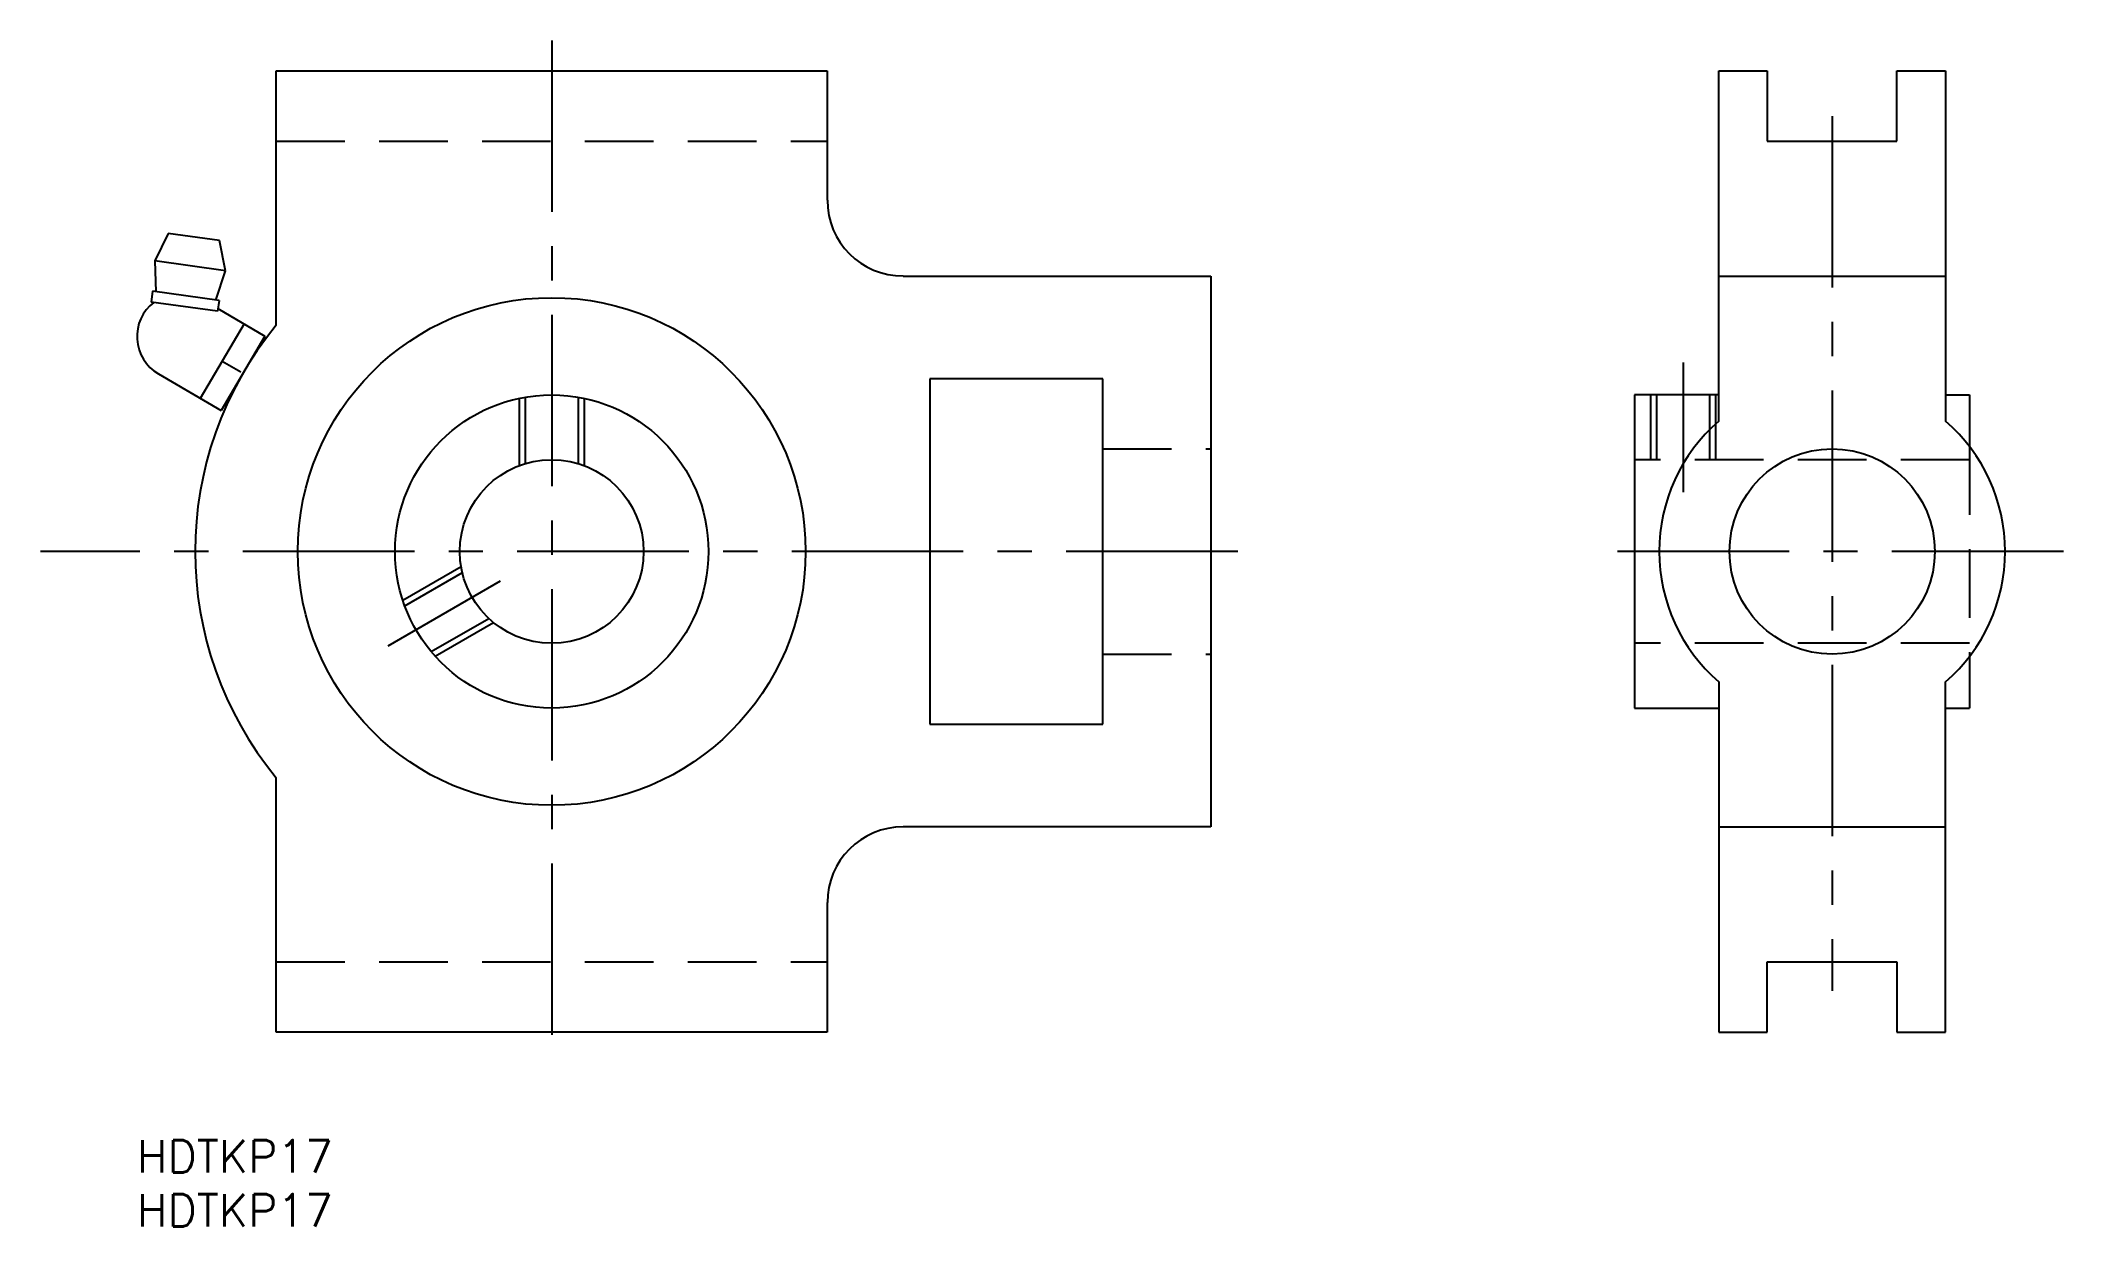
# Model space of a CAD drawing. Extents: x -9 to 178, y -8 to 102.
import ezdxf

# ---------------------------------------------------------------- set-up
doc = ezdxf.new("R2010")
doc.units = 0
doc.header["$LTSCALE"] = 0.5
doc.linetypes.add('CENTER', pattern=[50.8, 31.75, -6.35, 6.35, -6.35])
doc.linetypes.add('DASHED', pattern=[19.05, 12.7, -6.35])
for name, color, linetype in [('MSM_CENTER', 1, 'CENTER'), ('MSM_CONTINUOUS', 7, 'CONTINUOUS'), ('MSM_DASHED', 4, 'DASHED'), ('MSM_PART_NUMBER', 7, 'CONTINUOUS')]:
    doc.layers.add(name, color=color, linetype=linetype)
doc.styles.get("Standard").update_dxf_attribs({"font": 'txt.shx', "height": 1, "bigfont": 'bigfont.shx'})

# ---------------------------------------------------------------- blocks, each defined once
blk = doc.blocks.new('*U2')
at = {"layer": 'MSM_PART_NUMBER'}
blk.add_text('HDTKP17', height=3, dxfattribs=at).set_placement((0, -3))
blk = doc.blocks.new('*U3')
at = {"layer": 'MSM_PART_NUMBER'}
blk.add_text('HDTKP17', height=3, dxfattribs=at).set_placement((0, -8))

msp = doc.modelspace()

# ---------------------------------------------------------------- linework, layer by layer
at = {"layer": 'MSM_CENTER'}
for p, q in [((38.38, 101.82), (38.38, 7.18)), ((156.88, 94.81), (156.88, 13.81)), ((143.08, 72), (143.08, 60)), ((101.87, 54.5), (-8.93, 54.5)), ((178.29, 54.5), (135.47, 54.5)), ((33.62, 51.75), (23.23, 45.75))]:
    msp.add_line(p, q, dxfattribs=at)
at = {"layer": 'MSM_CONTINUOUS'}
for p, q in [((12.88, 99), (63.88, 99)), ((12.88, 75.45), (12.88, 99)), ((63.88, 99), (63.88, 87.02)), ((146.38, 99), (150.88, 99)), ((146.38, 66.57), (146.38, 99)), ((150.88, 99), (150.88, 92.5)), ((162.88, 99), (167.38, 99)), ((162.88, 92.5), (162.88, 99)), ((167.38, 99), (167.38, 66.57)), ((150.88, 92.5), (162.88, 92.5)), ((2.9, 83.95), (1.64, 81.4)), ((7.65, 83.29), (2.9, 83.95)), ((8.18, 80.49), (7.65, 83.29)), ((1.64, 81.4), (1.75, 78.55)), ((8.18, 80.49), (1.64, 81.4)), ((7.3, 77.78), (8.18, 80.49)), ((70.9, 80), (99.38, 80)), ((99.38, 80), (99.38, 29)), ((146.38, 80), (167.38, 80)), ((1.45, 78.59), (1.31, 77.6)), ((7.46, 76.75), (1.31, 77.6)), ((7.59, 77.74), (1.45, 78.59)), ((7.59, 77.74), (7.46, 76.75)), ((7.49, 77), (11.83, 74.45)), ((9.91, 75.58), (5.86, 68.68)), ((11.83, 74.45), (7.78, 67.55)), ((7.88, 72.13), (9.61, 71.12)), ((1.98, 70.95), (7.78, 67.55)), ((73.38, 70.5), (73.38, 38.5)), ((89.38, 70.5), (73.38, 70.5)), ((89.38, 38.5), (89.38, 70.5)), ((138.58, 69), (138.58, 40)), ((146.38, 69), (138.58, 69)), ((167.38, 69), (169.58, 69)), ((169.58, 69), (169.58, 64.23)), ((169.58, 44.77), (169.58, 40)), ((146.38, 42.43), (146.38, 10)), ((167.38, 10), (167.38, 42.43)), ((138.58, 40), (146.38, 40)), ((167.38, 40), (169.58, 40)), ((73.38, 38.5), (89.38, 38.5)), ((12.88, 10), (12.88, 33.55)), ((99.38, 29), (70.9, 29)), ((146.38, 29), (167.38, 29)), ((63.88, 21.99), (63.88, 10)), ((150.88, 16.5), (162.88, 16.5)), ((150.88, 10), (150.88, 16.5)), ((162.88, 16.5), (162.88, 10)), ((63.88, 10), (12.88, 10)), ((146.38, 10), (150.88, 10)), ((162.88, 10), (167.38, 10))]:
    msp.add_line(p, q, dxfattribs=at)
for centre, radius in [((38.38, 54.5), 23.5), ((38.38, 54.5), 14.5), ((156.88, 54.5), 9.5), ((38.38, 54.5), 8.5)]:
    msp.add_circle(centre, radius, dxfattribs=at)
for centre, radius, start, end in [((70.9, 87.02), 7.01, 180, 270), ((4, 74.4), 4, 127.6763, 239.6034), ((38.38, 54.5), 33, 140.5994, 219.4006), ((156.88, 54.5), 16, 131.0145, 228.9855), ((156.88, 54.5), 16, 311.0145, 48.9855), ((70.9, 21.99), 7.01, 90, 180)]:
    msp.add_arc(centre, radius, start, end, dxfattribs=at)
at = {"layer": 'MSM_DASHED'}
for p, q in [((12.88, 92.5), (63.88, 92.5)), ((35.38, 68.69), (35.38, 62.45)), ((35.92, 68.79), (35.92, 62.64)), ((40.84, 68.79), (40.84, 62.64)), ((41.38, 68.69), (41.38, 62.45)), ((140.08, 69), (140.08, 63)), ((140.62, 69), (140.62, 63)), ((145.54, 69), (145.54, 63)), ((146.08, 69), (146.08, 63)), ((89.38, 64), (99.38, 64)), ((169.58, 64.23), (169.58, 44.77)), ((169.58, 63), (138.58, 63)), ((24.6, 50), (30, 53.12)), ((24.78, 49.48), (30.11, 52.56)), ((27.24, 45.23), (32.57, 48.3)), ((27.6, 44.81), (33, 47.93)), ((89.38, 45), (99.38, 45)), ((169.58, 46), (138.58, 46)), ((12.88, 16.5), (63.88, 16.5))]:
    msp.add_line(p, q, dxfattribs=at)

# ---------------------------------------------------------------- block references
at = {"layer": 'MSM_CONTINUOUS'}
for name in ['*U2', '*U3']:
    msp.add_blockref(name, (0, 0), dxfattribs=at)

doc.saveas('drawing.dxf')
